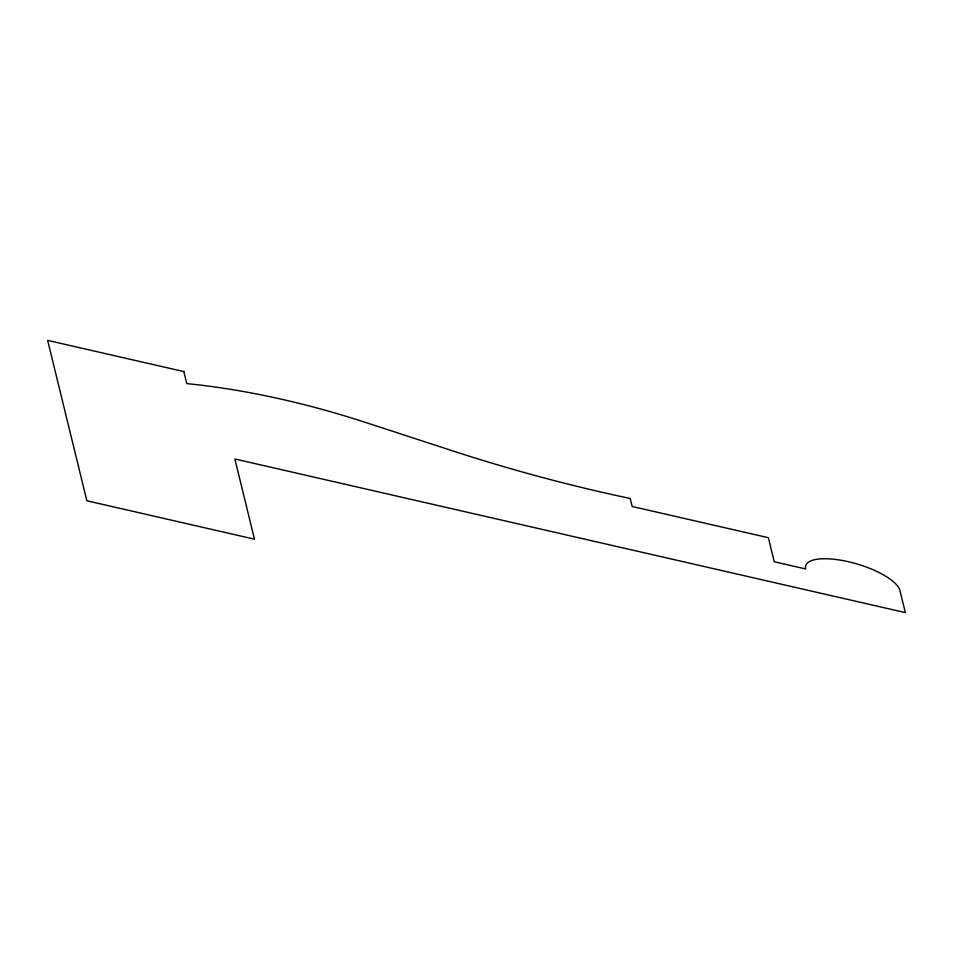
<?xml version="1.0" encoding="UTF-8"?>
<svg xmlns="http://www.w3.org/2000/svg" width="953" height="953" viewBox="0 0 953 953"><rect width="100%" height="100%" fill="white"/><g stroke="black" fill="none" stroke-linecap="round" stroke-linejoin="round"><path stroke-width="1.43" d="M183.846 371.587L47.65 340.388L86.854 500.766L254.475 539.184L234.867 458.989L905.35 612.612L899.954 590.562A49.163 16.332 16.6 0 0 848.408 561.722A49.163 16.332 16.6 0 0 805.678 568.953L774.241 561.758L768.368 537.695L632.173 506.496L630.207 498.479A581.318 193.09 16.6 0 1 451.734 450.566L365.047 422.274A312.239 103.71 16.6 0 0 186.776 383.618L183.846 371.587"/></g></svg>
